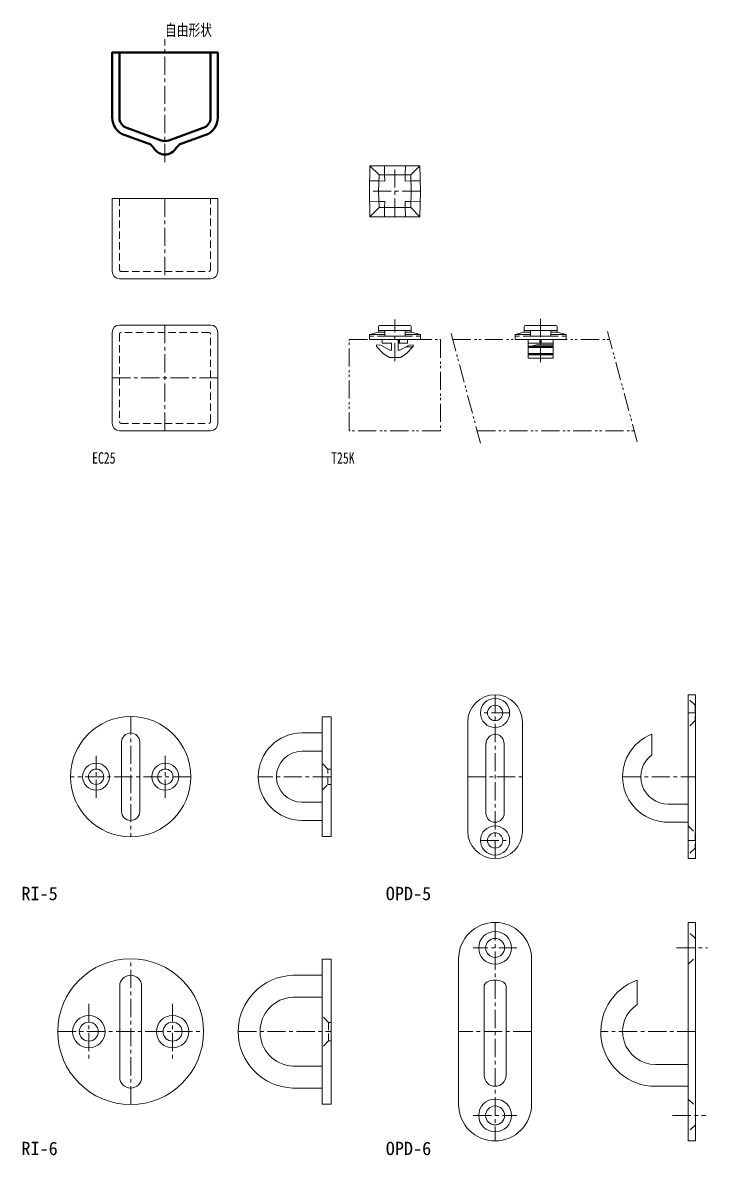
# Model space of a CAD drawing. Units: millimetres on the paper. Extents: x -594 to 176, y -419 to -108.
# Drawn here: x -414.2 to -226.2, y -419.5 to -108.5 of the extents above; entities that cross this region are included whole.
import ezdxf
from ezdxf.enums import TextEntityAlignment as Align

# ---------------------------------------------------------------- set-up
doc = ezdxf.new("R2010")
doc.units = ezdxf.units.MM
for name, pattern in [('CHAIN1', [8, 5, -1, 1, -1]), ('DASHED2', [3, 2, -1]), ('DOUBLE_CHAIN1', [8.8, 5, -1, 0.6, -0.6, 0.6, -1])]:
    doc.linetypes.add(name, pattern=pattern)
doc.layers.add('0-0', color=7, linetype='Continuous', lineweight=18)
doc.layers.add('0-1', color=4, linetype='Continuous', lineweight=18)
doc.layers.add('0-F', color=7, linetype='Continuous')
doc.styles.add('ＭＳ ゴシック', font='')
doc.styles.get('ＭＳ ゴシック').set_extended_font_data('MS Gothic')

msp = doc.modelspace()

# ---------------------------------------------------------------- linework, layer by layer
at = {"layer": '0-0', "color": 4, "linetype": 'CHAIN1'}
msp.add_line((-375.091, -146.781), (-375.091, -113.032), dxfattribs=at)
at = {"layer": '0-0', "lineweight": 40}
for p, q in [((-387.591, -134.565), (-387.591, -116.673)), ((-362.591, -116.673), (-362.591, -134.565)), ((-386.285, -139.269), (-379.677, -141.648)), ((-376.107, -140.808), (-385.607, -137.388)), ((-364.575, -137.388), (-374.075, -140.808)), ((-370.506, -141.648), (-363.898, -139.269)), ((-310.96, -196.5), (-310.96, -195.5)), ((-272, -196.5), (-272, -195.5)), ((-275.339, -197.5), (-268.6, -197.5)), ((-275.4, -199.5), (-268.6, -199.5))]:
    msp.add_line(p, q, dxfattribs=at)
at = {"layer": '0-0'}
for p, q in [((-316.343, -150.261), (-318.878, -147.761)), ((-314.872, -147.811), (-314.83, -150.261)), ((-312, -147.761), (-305.122, -147.761)), ((-309.128, -147.811), (-309.17, -150.261)), ((-307.657, -150.261), (-305.122, -147.761)), ((-305.122, -147.761), (-305, -154.761)), ((-318.95, -151.889), (-316.401, -151.933)), ((-305.05, -151.889), (-307.599, -151.933)), ((-305.122, -161.761), (-305, -154.761)), ((-318.95, -157.634), (-316.401, -157.589)), ((-305.05, -157.634), (-307.599, -157.589)), ((-316.343, -159.261), (-318.878, -161.761)), ((-314.872, -161.712), (-314.83, -159.261)), ((-309.128, -161.712), (-309.17, -159.261)), ((-307.657, -159.261), (-305.122, -161.761)), ((-312, -161.761), (-305.122, -161.761)), ((-387.591, -178.781), (-362.591, -178.781)), ((-387.591, -191.5), (-362.591, -191.5)), ((-316.5, -191.9), (-316.5, -193.42)), ((-307.8, -191.6), (-316.2, -191.6)), ((-307.5, -191.9), (-307.5, -193.42)), ((-276.5, -191.9), (-276.5, -193.42)), ((-267.8, -191.6), (-276.2, -191.6)), ((-267.5, -191.9), (-267.5, -193.42)), ((-389.591, -218.5), (-389.591, -193.5)), ((-360.591, -193.5), (-360.591, -218.5)), ((-319, -194.089), (-319, -195.5)), ((-319, -194.089), (-314.8, -194.089)), ((-319, -195.5), (-305, -195.5)), ((-315.46, -196.5), (-315.46, -195.5)), ((-307.5, -193.42), (-309.2, -193.42)), ((-305, -194.089), (-309.2, -194.089)), ((-305, -194.089), (-307.5, -193.42)), ((-305, -195.5), (-305, -194.089)), ((-279, -194.089), (-276.5, -193.42)), ((-279, -194.089), (-274.8, -194.089)), ((-279, -194.089), (-279, -195.5)), ((-279, -195.5), (-265, -195.5)), ((-276.5, -193.42), (-274.8, -193.42)), ((-275.4, -195.5), (-275.4, -200.6)), ((-269.2, -193), (-274.8, -193)), ((-274.8, -193), (-274.8, -194.5)), ((-274.8, -194.5), (-269.2, -194.5)), ((-269.2, -194.5), (-269.2, -193)), ((-267.5, -193.42), (-269.2, -193.42)), ((-265, -194.089), (-269.2, -194.089)), ((-268.6, -200.6), (-268.6, -195.5)), ((-265, -194.089), (-267.5, -193.42)), ((-265, -195.5), (-265, -194.089)), ((-317, -196.9), (-317, -197.4)), ((-317, -196.9), (-315.9, -197)), ((-313.4, -198.4), (-315.9, -197)), ((-315.46, -196.5), (-312.91, -196.5)), ((-310.6, -198.4), (-308.1, -197)), ((-307.084, -197.5), (-308.957, -197.5)), ((-307, -197.4), (-308.9, -199.4)), ((-307, -196.9), (-308.1, -197)), ((-307, -196.9), (-307, -197.4)), ((-275.4, -196.5), (-268.6, -196.5)), ((-275.4, -197.516), (-273.1, -196.9)), ((-268.6, -196.9), (-273.1, -196.9)), ((-310.5, -200.4), (-313.5, -200.4)), ((-308.9, -199.4), (-310.5, -200.4)), ((-275.4, -200.6), (-268.6, -200.6)), ((-362.591, -220.5), (-387.591, -220.5)), ((-292, -300.5), (-292, -330.5)), ((-277, -330.5), (-277, -300.5)), ((-332, -303.5), (-337.5, -303.5)), ((-241.5, -303.838), (-241.5, -309.5)), ((-387, -306), (-387, -325)), ((-382, -325), (-382, -306)), ((-287, -306.486), (-287, -325.5)), ((-282, -325.5), (-282, -306.486)), ((-337.5, -308.5), (-332, -308.5)), ((-337.5, -322.5), (-332, -322.5)), ((-231.5, -323), (-237, -323)), ((-332, -327.5), (-337.5, -327.5)), ((-237, -328), (-231.5, -328)), ((-294.5, -365.5), (-294.5, -405.5)), ((-274.5, -405.5), (-274.5, -365.5)), ((-340, -370), (-332, -370)), ((-387.5, -373), (-387.5, -398)), ((-381.5, -398), (-381.5, -373)), ((-287.5, -397.5), (-287.5, -373.023)), ((-281.5, -373.023), (-281.5, -397.5)), ((-245.5, -378.017), (-245.5, -371.358)), ((-332, -376), (-340, -376)), ((-231.5, -394.5), (-240.5, -394.5)), ((-332, -395), (-340, -395)), ((-340, -401), (-332, -401)), ((-240.5, -400.5), (-231.5, -400.5))]:
    msp.add_line(p, q, dxfattribs=at)
at = {"layer": '0-0', "lineweight": 40}
msp.add_lwpolyline([(-360.591, -134.565), (-360.591, -116.673), (-389.591, -116.673), (-389.591, -134.565)], dxfattribs=at)
at = {"layer": '0-0'}
for points in [[(-312, -147.761), (-318.878, -147.761), (-319, -154.761)], [(-312, -150.261), (-316.343, -150.261), (-316.5, -154.761)], [(-312, -150.261), (-307.657, -150.261), (-307.5, -154.761)], [(-312, -161.761), (-318.878, -161.761), (-319, -154.761)], [(-312, -159.261), (-316.343, -159.261), (-316.5, -154.761)], [(-312, -159.261), (-307.657, -159.261), (-307.5, -154.761)], [(-360.591, -176.781), (-360.591, -156.781), (-389.591, -156.781), (-389.591, -176.781)], [(-319, -194.089), (-316.5, -193.42), (-314.8, -193.42)], [(-308.54, -195.5), (-308.54, -196.5), (-311.09, -196.5)], [(-317, -197.4), (-315.1, -199.4), (-313.5, -200.4)], [(-312.91, -196.5), (-312.91, -198.4), (-313.4, -198.4)], [(-311.09, -196.5), (-311.09, -198.4), (-310.6, -198.4)], [(-282, -306.486), (-282.066, -305.998), (-282.206, -305.53), (-282.416, -305.098), (-282.689, -304.713), (-283.017, -304.387), (-283.391, -304.131), (-283.798, -303.952), (-284.226, -303.855), (-284.662, -303.844), (-285.094, -303.919), (-285.508, -304.077), (-285.891, -304.314), (-286.231, -304.623), (-286.519, -304.994), (-286.746, -305.415), (-286.905, -305.875), (-286.99, -306.359), (-287, -306.486)], [(-287.5, -373.023), (-287.454, -372.731), (-287.319, -372.448), (-287.098, -372.183), (-286.798, -371.943), (-286.428, -371.736), (-286, -371.568), (-285.526, -371.444), (-285.021, -371.368), (-284.5, -371.343), (-283.979, -371.368), (-283.474, -371.444), (-283, -371.568), (-282.572, -371.736), (-282.202, -371.943), (-281.902, -372.183), (-281.681, -372.448), (-281.546, -372.731), (-281.5, -373.023)]]:
    msp.add_lwpolyline(points, dxfattribs=at)
for points in [[(-314.8, -193), (-314.8, -194.5), (-309.2, -194.5), (-309.2, -193)], [(-229.5, -293), (-229.5, -338), (-231.5, -338), (-231.5, -293)], [(-329.5, -331.95), (-332, -331.95), (-332, -299.05), (-329.5, -299.05)], [(-231.5, -355.5), (-229.5, -355.5), (-229.5, -415.5), (-231.5, -415.5)], [(-332, -405.435), (-329.5, -405.435), (-329.5, -365.565), (-332, -365.565)]]:
    msp.add_lwpolyline(points, close=True, dxfattribs=at)
for centre, radius in [((-284.5, -298), 4), ((-284.5, -298), 2.1), ((-384.5, -315.5), 16.5), ((-394, -315.5), 3.7), ((-394, -315.5), 2.1), ((-375, -315.5), 3.7), ((-375, -315.5), 2.1), ((-284.5, -333), 4), ((-284.5, -333), 2.1), ((-284.5, -362.5), 4.5), ((-284.5, -362.5), 2.6), ((-384.5, -385.5), 20), ((-396, -385.5), 4.45), ((-373, -385.5), 4.45), ((-396, -385.5), 2.6), ((-373, -385.5), 2.6), ((-284.5, -408.5), 4.5), ((-284.5, -408.5), 2.6)]:
    msp.add_circle(centre, radius, dxfattribs=at)
at = {"layer": '0-0', "lineweight": 40}
for centre, radius, start, end in [((-384.591, -134.565), 5, 180, 250.20112), ((-384.591, -134.565), 3, 180, 250.20112), ((-365.591, -134.565), 3, 289.79888, 0), ((-365.591, -134.565), 5, 289.79888, 0), ((-380.693, -144.471), 3, 30.48599, 70.20112), ((-375.091, -141.173), 3.5, 210.48599, 329.51401), ((-375.091, -137.985), 3, 250.20112, 289.79888), ((-369.49, -144.471), 3, 109.79888, 149.51401)]:
    msp.add_arc(centre, radius, start, end, dxfattribs=at)
at = {"layer": '0-0'}
for centre, radius, start, end in [((-387.591, -176.781), 2, 180, 270), ((-362.591, -176.781), 2, 270, 0), ((-387.591, -193.5), 2, 90, 180), ((-362.591, -193.5), 2, 0, 90), ((-316.2, -191.9), 0.3, 90, 180), ((-307.8, -191.9), 0.3, 0, 90), ((-276.2, -191.9), 0.3, 90, 180), ((-267.8, -191.9), 0.3, 0, 90), ((-387.591, -218.5), 2, 180, 270), ((-362.591, -218.5), 2, 270, 0), ((-284.5, -300.5), 7.5, 0, 180), ((-384.5, -306), 2.5, 0, 179.99984), ((-337.5, -315.5), 12, 90.00017, 270), ((-337.5, -315.5), 12, 90.00015, 90.00017), ((-237, -315.5), 12.5, 111.1002, 270), ((-337.5, -315.5), 7, 90.00017, 270), ((-237, -315.5), 7.5, 126.8699, 270), ((-384.5, -325), 2.5, 180.00015, 0), ((-284.5, -325.5), 2.5, 180, 0), ((-284.5, -330.5), 7.5, 180, 0), ((-284.5, -365.5), 10, 0.00015, 180), ((-384.5, -373), 3, 0, 179.99984), ((-339.5, -385.5), 15.5, 91.84779, 268.1514), ((-240.5, -385.5), 15, 109.47118, 270), ((-339.5, -385.5), 9.5, 93.013, 266.98299), ((-240.5, -385.5), 9, 123.74889, 270), ((-384.5, -398), 3, 180.00015, 0), ((-284.5, -397.5), 3, 180.00015, 0), ((-284.5, -405.5), 10, 180, 359.99984)]:
    msp.add_arc(centre, radius, start, end, dxfattribs=at)
at = {"layer": '0-1', "linetype": 'CHAIN1'}
for p, q in [((-312, -161.761), (-312, -147.761)), ((-305, -154.761), (-319, -154.761)), ((-375.091, -156.781), (-375.091, -178.781)), ((-375.091, -191.5), (-375.091, -220.5)), ((-312, -201.443), (-312, -189.977)), ((-272, -189.779), (-272, -201.643)), ((-389.591, -206), (-360.591, -206)), ((-284.5, -338), (-284.5, -293)), ((-280.5, -298), (-288.5, -298)), ((-229.5, -298), (-231.5, -298)), ((-384.5, -299), (-384.5, -332)), ((-394, -321.256), (-394, -309.744)), ((-375, -321.256), (-375, -309.744)), ((-368, -315.5), (-401, -315.5)), ((-329.5, -315.5), (-349.5, -315.5)), ((-292, -315.5), (-277, -315.5)), ((-249.5, -315.5), (-229.5, -315.5)), ((-288.5, -333), (-280.5, -333)), ((-229.5, -333), (-231.5, -333)), ((-284.5, -355.5), (-284.5, -415.5)), ((-278.515, -362.5), (-290.485, -362.5)), ((-234.692, -362.5), (-226.25, -362.5)), ((-384.5, -405.5), (-384.5, -365.5)), ((-396, -377.828), (-396, -393.172)), ((-373, -377.828), (-373, -393.172)), ((-404.5, -385.5), (-364.5, -385.5)), ((-355, -385.5), (-329.5, -385.5)), ((-274.581, -385.5), (-294.5, -385.5)), ((-229.5, -385.5), (-255.5, -385.5)), ((-290.485, -408.5), (-278.515, -408.5)), ((-235.806, -408.5), (-226.621, -408.5))]:
    msp.add_line(p, q, dxfattribs=at)
at = {"layer": '0-1', "linetype": 'DASHED2'}
for p, q in [((-316.401, -151.933), (-314.8, -151.961)), ((-314.83, -150.261), (-314.8, -151.961)), ((-309.17, -150.261), (-309.2, -151.961)), ((-307.599, -151.933), (-309.2, -151.961)), ((-387.591, -156.781), (-387.591, -176.281)), ((-362.591, -176.281), (-362.591, -156.781)), ((-316.401, -157.589), (-314.8, -157.561)), ((-314.83, -159.261), (-314.8, -157.561)), ((-309.17, -159.261), (-309.2, -157.561)), ((-307.599, -157.589), (-309.2, -157.561)), ((-387.091, -176.781), (-363.091, -176.781)), ((-387.591, -194), (-387.591, -218)), ((-363.091, -193.5), (-387.091, -193.5)), ((-362.591, -218), (-362.591, -194)), ((-314.8, -194.5), (-319, -194.5)), ((-316.5, -193), (-314.8, -193)), ((-307.5, -193), (-309.2, -193)), ((-309.2, -194.5), (-305, -194.5)), ((-274.8, -194.5), (-279, -194.5)), ((-276.5, -193), (-274.8, -193)), ((-267.5, -193), (-269.2, -193)), ((-269.2, -194.5), (-265, -194.5)), ((-387.091, -218.5), (-363.091, -218.5)), ((-229.6, -295.9), (-231.5, -294)), ((-229.6, -300.1), (-229.5, -300.1)), ((-330.4, -313.396), (-329.5, -313.396)), ((-330.4, -317.604), (-329.5, -317.604)), ((-229.6, -330.9), (-229.5, -330.9)), ((-229.6, -335.1), (-229.5, -335.1)), ((-229.5, -359.9), (-231.5, -358)), ((-231.5, -367), (-229.5, -365.1)), ((-330.256, -382.95), (-329.5, -382.95)), ((-330.256, -388.05), (-332, -389.95)), ((-231.5, -404), (-229.5, -405.9)), ((-229.5, -411.1), (-231.5, -413))]:
    msp.add_line(p, q, dxfattribs=at)
at = {"layer": '0-1', "linetype": 'DOUBLE_CHAIN1'}
for p, q in [((-296.581, -193.815), (-288.503, -223.961)), ((-296.13, -195.5), (-253.008, -195.5)), ((-253.618, -193.224), (-245.382, -223.961)), ((-289.431, -220.5), (-246.309, -220.5))]:
    msp.add_line(p, q, dxfattribs=at)
msp.add_lwpolyline([(-324.5, -195.5), (-299.5, -195.5), (-299.5, -220.5), (-324.5, -220.5)], close=True, dxfattribs=at)
at = {"layer": '0-1', "linetype": 'DASHED2'}
for points in [[(-229.5, -295.9), (-229.6, -295.9), (-229.6, -300.1), (-231.5, -302)], [(-332, -319.2), (-330.4, -317.6), (-330.4, -313.4), (-332, -311.8)], [(-231.5, -329), (-229.6, -330.9), (-229.6, -335.1), (-231.5, -337)], [(-329.5, -388.05), (-330.256, -388.05), (-330.256, -382.95), (-332, -381.05)]]:
    msp.add_lwpolyline(points, dxfattribs=at)
for centre, start, end in [((-387.091, -176.281), 180, 270), ((-363.091, -176.281), 270, 0), ((-387.091, -194), 90, 180), ((-363.091, -194), 0, 90), ((-387.091, -218), 180, 270), ((-363.091, -218), 270, 0)]:
    msp.add_arc(centre, 0.5, start, end, dxfattribs=at)

# ---------------------------------------------------------------- texts
at = {"layer": '0-0', "style": 'ＭＳ ゴシック', "width": 0.75}
for s, p in [('EC25', (-395.091, -230.5)), ('T25K', (-329.5, -230.5))]:
    msp.add_text(s, height=3.152, dxfattribs=at).set_placement(p, align=Align.BOTTOM_LEFT)
at = {"layer": '0-0', "style": 'ＭＳ ゴシック'}
for s, p in [('RI-5', (-414.5, -350.5)), ('OPD-5', (-314.5, -350.5)), ('RI-6', (-414.5, -420.5)), ('OPD-6', (-314.5, -420.5))]:
    msp.add_text(s, height=3.666, dxfattribs=at).set_placement(p, align=Align.BOTTOM_LEFT)
at = {"layer": '0-F', "style": 'ＭＳ ゴシック', "width": 0.75}
msp.add_text('自由形状', height=3.152, dxfattribs=at).set_placement((-375.091, -113.032), align=Align.BOTTOM_LEFT)

doc.saveas('drawing.dxf')
